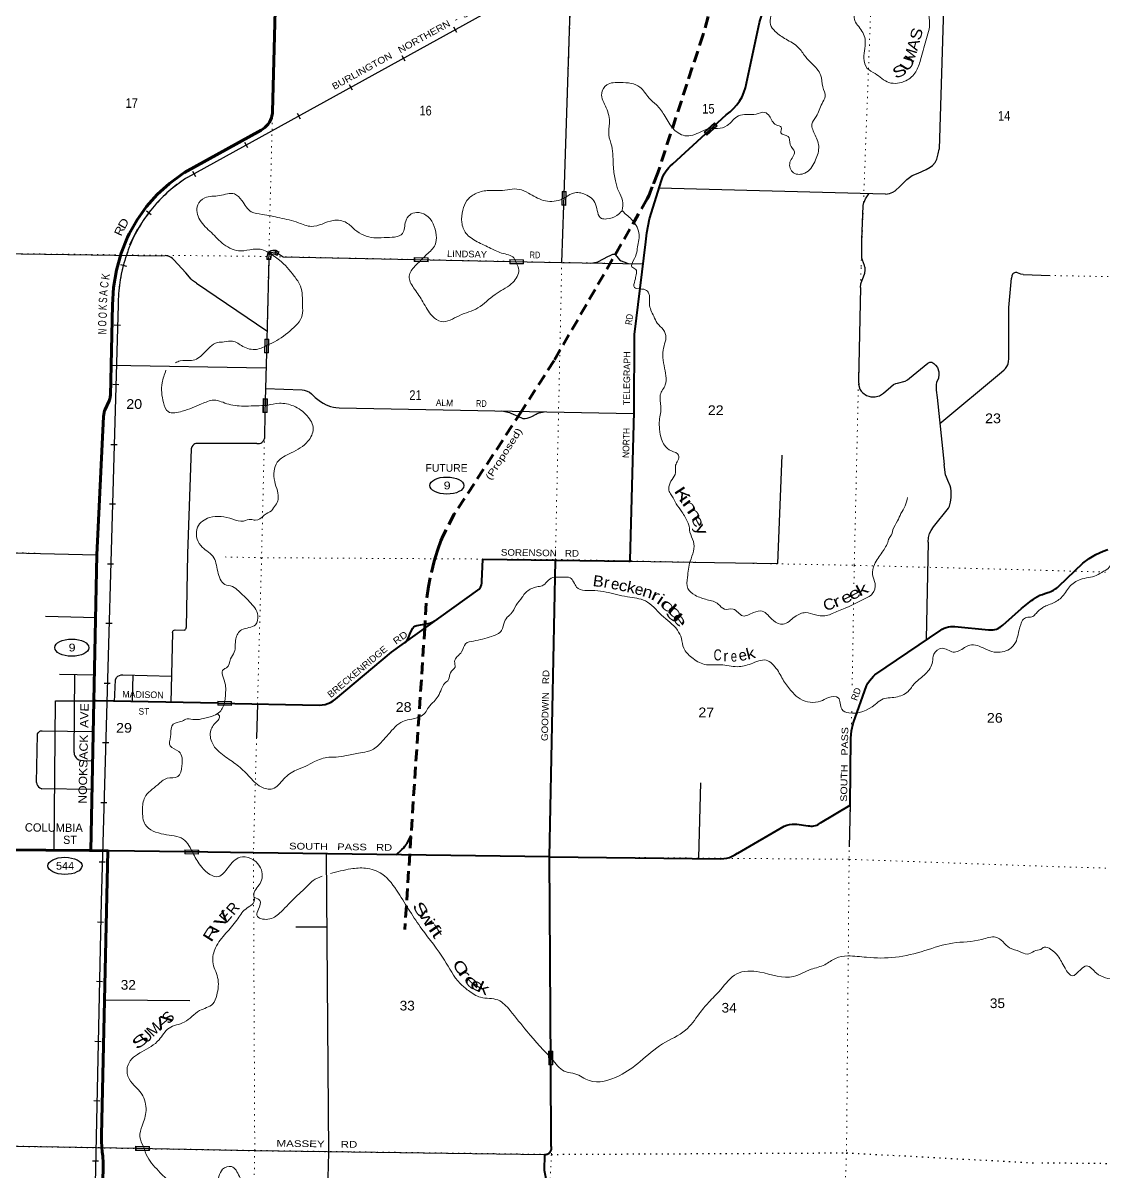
# Model space of a CAD drawing. Header units: feet. Extents: x -489137 to -242534, y 368785 to 558127.
# Drawn here: x -322012 to -302494, y 518774 to 539519 of the extents above; entities that cross this region are included whole.
import ezdxf
from ezdxf.enums import TextEntityAlignment as Align

# ---------------------------------------------------------------- set-up
doc = ezdxf.new("R2010")
doc.units = ezdxf.units.FT
doc.header["$LTSCALE"] = 70
doc.linetypes.add('DOTTED', pattern=[1.5, 0.3, -1.2])
doc.linetypes.add('MEDIUM_DASHED', pattern=[4.5, 3, -1.5])
for name, color, linetype, lineweight in [('17', 7, 'Continuous', 25), ('23', 7, 'Continuous', 70), ('26', 7, 'Continuous', 40), ('27', 7, 'Continuous', 13), ('29', 7, 'Continuous', 25), ('31', 7, 'Continuous', 13), ('34', 7, 'Continuous', 25), ('39', 7, 'Continuous', 13), ('51', 7, 'MEDIUM_DASHED', 70), ('52', 7, 'Continuous', 25), ('53', 7, 'MEDIUM_DASHED', 40), ('6', 7, 'DOTTED', 25), ('61', 7, 'Continuous', 13), ('7', 7, 'DOTTED', 13)]:
    doc.layers.add(name, color=color, linetype=linetype, lineweight=lineweight)
doc.layers.add('30', color=7, linetype='Continuous')
doc.layers.add('41', color=7, linetype='Continuous')

msp = doc.modelspace()

# ---------------------------------------------------------------- linework, layer by layer
at = {"layer": '17'}
for centre in [(-321129.61, 528231.04), (-321254.26, 524287.88)]:
    msp.add_ellipse(centre, major_axis=(-309.24, 1), ratio=0.500121, dxfattribs=at)
at = {"layer": '23'}
for points in [[(-320728.88, 527271.2), (-320674.29, 529908.05), (-320558.67, 532405.53), (-320537.37, 532516.3), (-320535.31, 532524.5), (-320456.01, 532690.71), (-320447.37, 532709.35), (-320440.73, 532728.8), (-320436.16, 532748.83), (-320433.71, 532769.22), (-320433.29, 532785.37), (-320394.67, 534425.65), (-320375.19, 534740.94), (-320322.86, 535052.46), (-320238.25, 535356.81), (-320122.3, 535650.64), (-320095.9, 535706.92), (-319950.56, 535962), (-319779.36, 536200.49), (-319584.16, 536419.78), (-319367.11, 536617.46), (-319130.59, 536791.38), (-319094.45, 536814.74), (-317706.67, 537584.74), (-317671.4, 537606.87), (-317638.64, 537632.55), (-317608.74, 537661.53), (-317582.03, 537693.46), (-317558.8, 537728.02), (-317539.32, 537764.81), (-317523.79, 537803.44), (-317512.38, 537843.48), (-317505.22, 537884.49), (-317502.59, 537918.08), (-317432.36, 540651.71)], [(-320481.14, 524558.1), (-320784.89, 524565.63), (-320728.88, 527271.2)], [(-320784.89, 524565.63), (-320809.89, 524565.85), (-323177.42, 524586.45), (-323712.74, 524594.43), (-325834.84, 524626.08)], [(-320638.49, 513835.22), (-320563.09, 518915.1), (-320571.14, 519049.89), (-320580.09, 519114.64), (-320595.12, 519305.77), (-320594.52, 519420.4), (-320481.14, 524558.1)]]:
    msp.add_lwpolyline(points, dxfattribs=at)
at = {"layer": '26'}
for p, q in [((-303574.59, 529196.37), (-303526.4, 529215.83)), ((-312474.18, 520688.24), (-312498.26, 524451.36))]:
    msp.add_line(p, q, dxfattribs=at)
for points in [[(-309679.2, 537517.12), (-309304.51, 537860.69), (-309303.46, 537861.39), (-309233.52, 537913.16), (-309169.38, 537971.95), (-309111.73, 538037.13), (-309061.21, 538107.97), (-309018.38, 538183.71), (-308983.69, 538263.51), (-308957.54, 538346.49), (-308699.96, 539524.89), (-308691.23, 539569.91), (-308675.33, 539623.86), (-308653.88, 539675.86), (-308627.11, 539725.34), (-308595.31, 539771.74), (-308580.14, 539789.56), (-308558.58, 539814.87), (-308538.23, 539839.56), (-307980.25, 540516.49)], [(-312391.18, 529810.52), (-311063.37, 529792.17), (-311038.18, 529791.82), (-311037.72, 529809.64), (-310967.9, 532493.97), (-310962.03, 533887.86), (-310756.37, 535562.49), (-310739.64, 535724.85), (-310690.74, 535982.32), (-310475.42, 536675.15), (-310455.48, 536727.58), (-310424.42, 536790.64), (-310386.94, 536850.1), (-310343.46, 536905.33), (-310321.42, 536927.97), (-310318.89, 536930.57), (-310271.42, 536974.09), (-309679.2, 537517.12)], [(-303526.4, 529215.83), (-303490.68, 529228.41), (-303466.77, 529236.88), (-303440.68, 529246.35), (-303426.15, 529251.63), (-303388.34, 529270.04), (-303352.66, 529292.3), (-303343.49, 529299.45), (-303318.37, 529319.13), (-303293.49, 529342.82), (-302856.68, 529758.72), (-302743.84, 529842.96), (-302622.82, 529914.94), (-302494.93, 529973.87), (-302405.63, 530005.88)], [(-318492.49, 527226.91), (-316653.87, 527190.5), (-316605.07, 527195.15), (-316552.89, 527205.49), (-316502.09, 527221.22), (-316453.2, 527242.18), (-316406.78, 527268.13), (-316363.32, 527298.79), (-315350.34, 528149), (-313793.55, 529271.01), (-313768.58, 529289.01), (-313748.28, 529314.05), (-313744.73, 529319.23), (-313736.69, 529334.07), (-313730.24, 529349.68), (-313725.46, 529365.87), (-313723.91, 529374.3), (-313721.08, 529399.45), (-313719.95, 529424.3), (-313701.53, 529828.63), (-312391.18, 529810.52)], [(-312498.26, 524451.36), (-312391.41, 529799.25), (-312391.18, 529810.52)], [(-312498.26, 524451.36), (-309400.98, 524415.1), (-309347.67, 524418.31), (-309294.98, 524427.08), (-309243.5, 524441.31), (-309193.79, 524460.84), (-309146.39, 524485.46), (-309101.82, 524514.9), (-309096.36, 524518.99), (-308257.04, 525002.7), (-308208.38, 525021.07), (-308158.07, 525034.25), (-308106.65, 525042.1), (-308054.7, 525044.53), (-308027.01, 525043.6), (-307825.14, 525014.28), (-307798.85, 525009.26), (-307772.18, 525007.01), (-307745.42, 525007.57), (-307718.86, 525010.91), (-307692.8, 525017.02), (-307667.52, 525025.81), (-307643.3, 525037.2), (-307620.4, 525051.06), (-307599.08, 525067.24), (-307598.84, 525067.43), (-307065.67, 525385.9), (-307049.66, 526595.63), (-307037.23, 526728.79), (-307010.96, 526859.91), (-307006.28, 526877.7), (-306766.52, 527541.07), (-306742.87, 527589.2), (-306714.32, 527634.6), (-306681.18, 527676.76), (-306643.81, 527715.22), (-306617.53, 527737.97), (-305427.58, 528545.94), (-305402.53, 528562.95), (-305377.58, 528575.34), (-305365.83, 528581.18), (-305327.36, 528595.49), (-305287.61, 528605.71), (-305247.01, 528611.72), (-305223.84, 528612.7), (-305198.92, 528613.32), (-305173.84, 528610.98), (-304564.82, 528554.1), (-304539.97, 528551.78), (-304514.82, 528551.13), (-304509.25, 528550.98), (-304478.77, 528553.37), (-304448.7, 528558.94), (-304419.38, 528567.63), (-304391.13, 528579.33), (-304364.26, 528593.92), (-304356.28, 528599.4), (-304331.22, 528617.46), (-304306.28, 528639.4), (-303966.29, 528938.62), (-303784.37, 529083.76), (-303759.2, 529103.84), (-303734.37, 529122.19), (-303720.22, 529132.65), (-303678.25, 529157.34), (-303633.93, 529177.51), (-303587.75, 529192.94), (-303574.59, 529196.38)], [(-318492.49, 527226.91), (-320689.52, 527270.41), (-320728.88, 527271.2)], [(-319087.69, 524540.71), (-320456.14, 524557.79), (-320481.14, 524558.1)], [(-312498.26, 524451.36), (-317847.8, 524525.23), (-319087.69, 524540.71)], [(-312552.74, 518599.86), (-312585.48, 518782.85), (-312579.43, 519071.75), (-312573.19, 519071.99), (-312560.65, 519073.46), (-312548.34, 519076.23), (-312536.38, 519080.27), (-312524.91, 519085.53), (-312514.05, 519091.97), (-312503.93, 519099.51), (-312494.65, 519108.07), (-312486.32, 519117.54), (-312479.02, 519127.84), (-312472.84, 519138.84), (-312467.84, 519150.43), (-312464.08, 519162.48), (-312461.6, 519174.86), (-312460.43, 519187.42), (-312460.57, 519200.04), (-312462.04, 519212.58), (-312464.81, 519224.89), (-312474.18, 520688.24)]]:
    msp.add_lwpolyline(points, dxfattribs=at)
at = {"layer": '29'}
for p, q in [((-305319.54, 541653.49), (-305458.56, 537238.53)), ((-306425.94, 536427.71), (-310519.52, 536533.26)), ((-312275.63, 535190.86), (-312240.59, 536225.04)), ((-317570.88, 535245.73), (-317612.37, 533558.21)), ((-312275.63, 535190.86), (-310805.13, 535165.42)), ((-303936.99, 534973.83), (-303450.1, 534956.03)), ((-318878.88, 534819.65), (-317604.35, 533956.09)), ((-306876.28, 534741.58), (-306912.72, 533060.05)), ((-317612.37, 533558.21), (-317638.84, 532481.9)), ((-320412.94, 533333.97), (-317621.28, 533289.33)), ((-305445.65, 532282.08), (-304327.4, 533206.68)), ((-317627.43, 532912.18), (-316969.59, 532891.99)), ((-305492.26, 532749.27), (-305363.68, 531538.46)), ((-316295.17, 532567.28), (-310978.86, 532461.82)), ((-317638.84, 532481.9), (-317650.4, 532011.93)), ((-317787.17, 531919.41), (-318863.11, 531920.7)), ((-305657.52, 530135.5), (-305692.73, 528383.3)), ((-320687.69, 528769.65), (-321602.94, 528794.36)), ((-319308.8, 528502.14), (-319339.65, 527232.77)), ((-320712.53, 527736.89), (-321354.26, 527745.91)), ((-321089.39, 526335.99), (-321073.24, 527745.9)), ((-320356.31, 527253.93), (-320337.94, 527648.58)), ((-320204.52, 527740.38), (-319330.52, 527716.89)), ((-320031.89, 527262.09), (-320019.61, 527738.65)), ((-317774.6, 527212.01), (-317790.82, 526600.6)), ((-321662.69, 526731.13), (-320747.23, 526714.51)), ((-321768.37, 525796.56), (-321751.66, 526660.39)), ((-309801.77, 524431.11), (-309762.38, 525789.73)), ((-320774.52, 525665.61), (-321671.58, 525682.16)), ((-307065.67, 525385.9), (-307083.35, 524631.18)), ((-317082.76, 523189.28), (-316525.96, 523184.18)), ((-320526.85, 521866.39), (-318997.29, 521854.81)), ((-317823.63, 519145.03), (-312579.43, 519071.75))]:
    msp.add_line(p, q, dxfattribs=at)
for points in [[(-312240.59, 536225.04), (-312114.97, 539932.62), (-312175.31, 540018.6), (-312364.47, 540174.95), (-312404.53, 540245.8), (-312392.57, 540598.89)], [(-306425.94, 536427.71), (-306350.35, 536439.53), (-306292.91, 536460.22), (-306251.55, 536487.81), (-306161.95, 536570.56), (-306040.18, 536690.1), (-305994.22, 536724.58), (-305941.38, 536761.37), (-305835.69, 536807.34), (-305688.64, 536869.41), (-305617.42, 536913.09), (-305573.77, 536945.27), (-305527.81, 536998.14), (-305495.65, 537060.21), (-305472.67, 537154.46), (-305458.56, 537238.53)], [(-306829.65, 536213.43), (-306820.22, 536256.19), (-306812.17, 536282.63), (-306798.39, 536313.66), (-306786.9, 536339.53), (-306729.46, 536431.48)], [(-306854.14, 535322.99), (-306853.51, 535604.31), (-306829.65, 536213.43)], [(-322894.85, 535358.92), (-319514.45, 535313.6), (-319443.47, 535315.89)], [(-318878.88, 534819.65), (-318946.2, 534867.19), (-318971.48, 534889.61), (-319070.28, 535002.25), (-319283.96, 535239.62), (-319306.94, 535262.03), (-319334.51, 535282.15), (-319368.98, 535298.82), (-319411.49, 535310.88), (-319443.47, 535315.89)], [(-317570.88, 535245.73), (-317561.44, 535328.54), (-317550.48, 535349.8), (-317525.12, 535369.7), (-317496.33, 535379.99), (-317470.97, 535380.67), (-317450.39, 535376.41), (-317401.06, 535351.86), (-317310.37, 535295.1), (-314941.94, 535246.06)], [(-314941.94, 535246.06), (-313214.47, 535210.3), (-312275.63, 535190.86)], [(-306876.28, 534741.58), (-306871.9, 534802.78), (-306865.01, 534826.34), (-306821.36, 534934.39), (-306800.68, 534997.04), (-306791.49, 535053.93), (-306791.48, 535074.05), (-306792.63, 535098.18), (-306796.08, 535108.53), (-306805.27, 535134.39), (-306842.03, 535233.23), (-306851.22, 535271.75), (-306854.14, 535322.99)], [(-304197.5, 533448.63), (-304199.7, 534376.69), (-304151.37, 534910.42)], [(-303936.99, 534973.83), (-303980.35, 534982.09), (-304040.09, 535005.08), (-304053.87, 535009.1), (-304079.15, 535009.1), (-304095.23, 535004.5), (-304115.91, 534993.59), (-304128.55, 534978.06), (-304141.18, 534952.21), (-304151.37, 534910.42)], [(-306912.72, 533060.05), (-306906.39, 532965.99), (-306890.3, 532905.07), (-306862.73, 532864.84), (-306837.46, 532834.95), (-306770.82, 532790.13), (-306729.47, 532772.88), (-306692.71, 532765.99), (-306655.95, 532763.69), (-306609.99, 532762.54), (-306561.74, 532772.88), (-306536.47, 532782.08), (-306462.94, 532826.91), (-306329.68, 532946.45), (-306279.13, 532984.38), (-306237.77, 533002.77), (-306210.2, 533010.82), (-306072.34, 533047.6), (-306028.69, 533071.73), (-305994.22, 533098.18), (-305658.77, 533374.04), (-305622.01, 533388.98), (-305589.84, 533387.83), (-305550.78, 533368.29), (-305520.91, 533337.26), (-305488.74, 533294.73), (-305461.17, 533217.72), (-305458.87, 533165.99), (-305470.36, 533102.77), (-305502.53, 533023.46), (-305511.72, 532987.83), (-305511.72, 532924.61), (-305507.12, 532882.08), (-305492.26, 532749.27)], [(-304327.4, 533206.68), (-304282.48, 533248.76), (-304258.36, 533275.19), (-304230.78, 533313.13), (-304215.85, 533341.86), (-304210.11, 533362.55), (-304202.06, 533403.93), (-304197.5, 533448.63)], [(-316969.59, 532891.99), (-316931.12, 532886.09), (-316878.27, 532868.85), (-316833.46, 532847.01), (-316796.7, 532817.12), (-316730.07, 532753.9), (-316637.01, 532676.89), (-316589.91, 532647), (-316533.61, 532621.71), (-316453.19, 532591.83), (-316399.2, 532578.03), (-316358.99, 532572.28), (-316295.17, 532567.28)], [(-318863.11, 531920.7), (-318888.38, 531918.18), (-318904.46, 531913.58), (-318922.84, 531902.09), (-318941.22, 531887.15), (-318960.75, 531859.57), (-318973.03, 531823.19)], [(-317787.17, 531919.41), (-317738.55, 531921.06), (-317712.13, 531927.95), (-317696.05, 531936), (-317682.26, 531947.49), (-317665.03, 531969.33), (-317654.69, 531988.87), (-317650.4, 532011.93)], [(-318973.03, 531823.19), (-319036.62, 529924.18), (-319063.02, 528597.66)], [(-311042.78, 529795.1), (-308372.63, 529750.97), (-308291.27, 531710.32)], [(-305657.52, 530135.5), (-305649.57, 530223.45), (-305628.89, 530292.42), (-305601.32, 530349.89), (-305555.37, 530416.56), (-305288.84, 530752.19), (-305268.15, 530790.13), (-305252.08, 530862.54), (-305238.28, 530944.15), (-305235.99, 530999.33), (-305238.28, 531061.4), (-305245.18, 531114.27), (-305256.67, 531156.8), (-305298.03, 531253.35), (-305325.6, 531311.98), (-305339.39, 531354.5), (-305363.68, 531538.46)], [(-325664.71, 529952.82), (-322968.72, 529960.88), (-320681.49, 529909.3)], [(-319308.8, 528502.14), (-319303.06, 528526.87), (-319297.32, 528536.06), (-319291.57, 528542.09), (-319278.36, 528549.85), (-319260.56, 528552.43), (-319096.29, 528550.14), (-319089.4, 528552.15), (-319082.51, 528556.17), (-319072.17, 528566.23), (-319065.85, 528579.16), (-319063.02, 528597.66)], [(-320337.94, 527648.58), (-320320.25, 527689.01), (-320294.98, 527717.74), (-320269.71, 527730.39), (-320237.54, 527738.43), (-320204.52, 527740.38)], [(-321446.8, 524592.17), (-321423.8, 527268.23), (-320714.52, 527270.91)], [(-321751.66, 526660.39), (-321749.22, 526674.73), (-321737.73, 526693.12), (-321720.5, 526711.51), (-321710.16, 526719.55), (-321696.38, 526726.45), (-321662.69, 526731.13)], [(-321089.39, 526335.99), (-321084.11, 526302.93), (-321072.62, 526274.2), (-321049.64, 526243.16), (-321030.12, 526222.48), (-321004.84, 526206.39), (-320972.68, 526197.19), (-320918.69, 526192.59), (-320753.28, 526184.55)], [(-321768.37, 525796.56), (-321761.85, 525765.63), (-321749.21, 525741.49), (-321728.53, 525718.5), (-321705.56, 525697.82), (-321682.59, 525685.17), (-321671.58, 525682.16)], [(-316533.1, 524510.87), (-316491.23, 519109.97), (-316593.5, 515215.32), (-316618.04, 514280.69)], [(-323170.51, 519243.15), (-319976.52, 519184.54), (-317823.63, 519145.03)]]:
    msp.add_lwpolyline(points, dxfattribs=at)
at = {"layer": '29', "linetype": 'MEDIUM_DASHED'}
for points in [[(-311749.87, 535181.39), (-311646.07, 535198.06), (-311625.57, 535204.47), (-311609.13, 535211.37), (-311444.42, 535300.81), (-311402.6, 535319.87), (-311376.97, 535331.41), (-311353.9, 535339.1), (-311331.16, 535341.66), (-311319.3, 535339.1), (-311307.77, 535332.69), (-311255.09, 535271.45), (-311229.6, 535241.65), (-311202.45, 535221.93), (-311155.02, 535200.58), (-311075.19, 535170.1)], [(-313359.59, 532509.05), (-313247.89, 532486.46), (-313218.42, 532478.77), (-313194.76, 532469.73), (-313060.34, 532409.89), (-312989.03, 532377.47), (-312978.15, 532373.31), (-312965.36, 532371.18), (-312949.95, 532370.11), (-312935.21, 532371.06), (-312898.05, 532377.47), (-312844.23, 532397.03), (-312818.14, 532409.07), (-312740.88, 532450.93), (-312722.5, 532459.86), (-312703.27, 532467.23), (-312683.41, 532472.69), (-312593.18, 532493.84)]]:
    msp.add_lwpolyline(points, dxfattribs=at)
at = {"layer": '29', "linetype": 'DOTTED', "lineweight": 100}
msp.add_arc((-317482.15, 535294.81), 87.27, 59.32405, 182.89226, dxfattribs=at)
at = {"layer": '31'}
for p, q in [((-312277.22, 536224.88), (-312269.77, 536474.77)), ((-312269.77, 536474.77), (-312194.8, 536472.53)), ((-317606.05, 535247.82), (-317532.4, 535246.93)), ((-317383.69, 535382.9), (-317420.74, 535318.18)), ((-314940.24, 535281.41), (-314690.31, 535275.59)), ((-314690.31, 535275.59), (-314692.06, 535200.61)), ((-313214.99, 535244.41), (-312965.03, 535239.92)), ((-312965.03, 535239.92), (-312966.38, 535164.93)), ((-317650.08, 533557.79), (-317643.53, 533807.7)), ((-317643.53, 533807.7), (-317568.56, 533805.74)), ((-317674.98, 532482.05), (-317669.34, 532731.99)), ((-317669.34, 532731.99), (-317594.36, 532730.29)), ((-319975.65, 519220.74), (-319725.68, 519216.97)), ((-319725.68, 519216.97), (-319726.81, 519141.98))]:
    msp.add_line(p, q, dxfattribs=at)
for points in [[(-312194.8, 536472.53), (-312202.26, 536222.64), (-312277.22, 536224.88)], [(-317383.69, 535382.9), (-317415.46, 535397.51), (-317442.93, 535410.9), (-317468.7, 535416.8), (-317494.6, 535416.8), (-317528.94, 535408.02), (-317558.88, 535389.75), (-317577.97, 535370.65), (-317593.46, 535347.02), (-317600.86, 535321.83), (-317604.38, 535285.19), (-317606.05, 535247.82)], [(-317597.69, 535255.73), (-317596.4, 535284.63), (-317592.97, 535320.31), (-317586.12, 535343.63), (-317571.73, 535365.58), (-317553.9, 535383.42), (-317525.8, 535400.57), (-317493.59, 535408.8), (-317469.6, 535408.8), (-317445.61, 535403.31), (-317418.88, 535390.28), (-317394.97, 535379.29), (-317424.04, 535328.5)], [(-317424.04, 535328.5), (-317434.64, 535333.34), (-317455.89, 535344.31), (-317476.45, 535350.49), (-317492.22, 535350.49), (-317510.04, 535342.94), (-317525.12, 535329.22), (-317533.34, 535315.5), (-317536.77, 535301.78), (-317539.88, 535255.02), (-317597.69, 535255.73)], [(-317532.4, 535246.93), (-317528.84, 535300.53), (-317525.87, 535312.41), (-317518.86, 535324.1), (-317505.66, 535336.11), (-317490.6, 535342.49), (-317477.63, 535342.49), (-317458.9, 535336.86), (-317438.14, 535326.14), (-317420.74, 535318.18)], [(-314692.06, 535200.61), (-314941.99, 535206.43), (-314940.24, 535281.41)], [(-312966.38, 535164.93), (-313216.34, 535169.42), (-313214.99, 535244.41)], [(-317568.56, 533805.74), (-317575.11, 533555.82), (-317650.08, 533557.79)], [(-317594.36, 532730.29), (-317600, 532480.36), (-317674.98, 532482.05)], [(-319726.81, 519141.98), (-319976.78, 519145.75), (-319975.65, 519220.74)]]:
    msp.add_lwpolyline(points, dxfattribs=at)
for points in [[(-312262.01, 536466.53), (-312203.03, 536464.77), (-312210.01, 536230.87), (-312268.98, 536232.63)], [(-314932.43, 535273.22), (-314698.49, 535267.78), (-314699.86, 535208.79), (-314933.8, 535214.23)], [(-313207.13, 535236.27), (-312973.16, 535232.06), (-312974.23, 535173.06), (-313208.2, 535177.27)], [(-317635.74, 533799.49), (-317576.76, 533797.95), (-317582.89, 533564.02), (-317641.87, 533565.57)], [(-317661.52, 532723.81), (-317602.53, 532722.47), (-317607.81, 532488.53), (-317666.8, 532489.86)], [(-319967.77, 519212.62), (-319733.79, 519209.09), (-319734.68, 519150.09), (-319968.66, 519153.62)]]:
    msp.add_lwpolyline(points, close=True, dxfattribs=at)
at = {"layer": '34', "lineweight": 13}
msp.add_line((-311035.12, 541148.59), (-319040.8, 536730.35), dxfattribs=at)
at = {"layer": '34'}
for p, q in [((-314229.96, 539449.48), (-314176.52, 539352.64)), ((-315167.44, 538929.12), (-315113.99, 538832.28)), ((-316119.33, 538406.76), (-316065.88, 538309.92)), ((-317056.8, 537886.4), (-317003.36, 537789.56)), ((-318008.69, 537364.05), (-317955.25, 537267.21)), ((-318946.17, 536843.68), (-318892.72, 536746.84)), ((-319780.95, 536127.07), (-319692.93, 536060.08)), ((-320250.86, 535151.81), (-320144.09, 535122.94)), ((-320361.12, 534062.02), (-320250.55, 534058.87)), ((-320389, 532990.17), (-320278.43, 532987.02)), ((-320422.48, 531904.89), (-320311.91, 531901.75)), ((-320450.36, 530833.04), (-320339.79, 530829.9)), ((-320483.84, 529747.76), (-320373.27, 529744.62)), ((-320511.72, 528675.91), (-320401.15, 528672.77)), ((-320545.2, 527590.64), (-320434.64, 527587.49)), ((-320573.08, 526518.79), (-320462.51, 526515.64)), ((-320606.56, 525433.51), (-320496, 525430.36)), ((-320634.44, 524361.66), (-320523.87, 524358.51)), ((-320665.27, 523275.91), (-320554.69, 523273.57)), ((-320685.4, 522203.89), (-320574.81, 522201.54)), ((-320711.03, 521118.4), (-320600.44, 521116.05)), ((-320731.15, 520046.37), (-320620.57, 520044.03)), ((-320756.78, 518960.88), (-320646.2, 518958.54))]:
    msp.add_line(p, q, dxfattribs=at)
for points in [[(-311034.58, 541147.62), (-319040.23, 536729.4), (-319074.98, 536706.86), (-319114.21, 536680.58), (-319153.07, 536653.81), (-319191.2, 536626.07), (-319228.99, 536597.85), (-319266.28, 536568.78), (-319303.22, 536539.22), (-319339.3, 536508.95), (-319375.03, 536478.18), (-319410.15, 536446.81), (-319444.79, 536414.6), (-319478.71, 536382.01), (-319512.38, 536348.7), (-319545.1, 536314.91), (-319577.57, 536280.39), (-319609.07, 536245.38), (-319640.21, 536209.9), (-319670.63, 536174.04), (-319700.56, 536137.35), (-319729.53, 536100.16), (-319758.01, 536062.73), (-319786.02, 536024.45), (-319813.17, 535986.06), (-319839.73, 535947.06), (-319865.44, 535907.32), (-319890.54, 535867.59), (-319915.04, 535827.25), (-319938.7, 535786.18), (-319961.75, 535745.11), (-319984.07, 535703.68), (-320082.39, 535510.76), (-319944.04, 535791.19), (-320008.75, 535654.73)], [(-320008.75, 535654.73), (-320030.48, 535608.54), (-320051.05, 535562.07), (-320071.02, 535515.28), (-320090.13, 535468.21), (-320108.36, 535420.55), (-320125.74, 535372.87), (-320142.52, 535324.61), (-320158.14, 535276.33), (-320173.18, 535227.47), (-320187.05, 535178.6), (-320200.35, 535129.43), (-320212.77, 535080.25), (-320224.32, 535030.48), (-320234.7, 534980.7), (-320244.5, 534930.9), (-320253.43, 534880.52), (-320261.48, 534830.43), (-320268.66, 534780.04), (-320274.68, 534729.34), (-320280.11, 534678.93), (-320284.67, 534628.22), (-320288.06, 534577.2), (-320290.87, 534526.47), (-320292.81, 534475.74), (-320293.57, 534424.69), (-320600.29, 523641.9), (-320864.82, 511168.25)]]:
    msp.add_lwpolyline(points, dxfattribs=at)
at = {"layer": '34', "lineweight": 13}
msp.add_lwpolyline([(-320294.67, 534424.72), (-320601.39, 523641.93), (-320865.92, 511168.28)], dxfattribs=at)
for centre, radius, start, end in [((-317589.63, 534447.86), 2704.75, 122.44737, 153.32656), ((-317376.93, 534397.44), 2917.87, 154.28401, 179.46432)]:
    msp.add_arc(centre, radius, start, end, dxfattribs=at)
at = {"layer": '39'}
for points in [[(-305668.74, 541700.26), (-305690.06, 541659.39), (-305775.46, 541414.31), (-305829.59, 541202.9), (-305853.01, 540925.89), (-305904.93, 540643.5), (-305855.79, 540429.53), (-305773.3, 540251.21), (-305739.88, 540055.86), (-305679.85, 539792.99), (-305627.76, 539536.4), (-305695.33, 539197.67), (-305793.49, 538851.59), (-305878.16, 538634.86), (-306056.57, 538475.16), (-306363.35, 538444.27), (-306612.47, 538604.44), (-306753.88, 538699.12), (-306817.99, 538883.07), (-306794.8, 539228.98), (-306908.54, 539452.66), (-306978.7, 539559.76), (-307009.62, 539773.28), (-307239.23, 539904.6), (-307489.75, 539933.1), (-307977.88, 539941.15), (-308267.53, 539867.28), (-308432.43, 539759.93), (-308496.29, 539641.96), (-308506.26, 539492.27), (-308416.38, 539364.42), (-308223.43, 539225.9), (-308004.36, 539078.64), (-307872.9, 538913.28), (-307754.67, 538784.72), (-307597.88, 538580.24), (-307556.89, 538364.44), (-307516.82, 538191.22), (-307572.84, 538062.93), (-307678.23, 537828.48), (-307754.82, 537688.54), (-307695.07, 537492.55), (-307632.12, 537264.05), (-307705.53, 537012.59), (-307881.11, 536806.22), (-308085.63, 536811.29), (-308151.56, 537003.39), (-308067.74, 537187.72), (-308149.26, 537325.5), (-308186.02, 537470.27), (-308314.09, 537532.21), (-308309.43, 537633.4), (-308401.48, 537678.23), (-308522.97, 537837.27), (-308608.41, 537902.2), (-308765.18, 537873.66), (-309082.13, 537841), (-309289.32, 537665.8), (-309460.95, 537611.3), (-309515.07, 537612.64)], [(-309515.07, 537612.64), (-309653.87, 537599.38), (-309764.41, 537551.95), (-310049.91, 537482.04), (-310271.21, 537621.25), (-310425.02, 537862.13), (-310566.29, 538039.89), (-310698.86, 538162.73), (-310863.9, 538361.33), (-311022.24, 538428.07), (-311212.33, 538442.92), (-311462.72, 538398.47), (-311553.75, 538248.76), (-311471.49, 537983.31), (-311413.86, 537706.32), (-311425.41, 537495.88), (-311371.85, 537295.98), (-311350.47, 537104.99), (-311343.38, 536910.29), (-311305.1, 536668.23), (-311247.28, 536476.33), (-311176.56, 536312.48), (-311189.67, 536120.31)], [(-312198, 536376.71), (-312300.86, 536324.14), (-312609.13, 536313.55), (-312879.24, 536445.87), (-313043.66, 536512.76), (-313390.72, 536490.97), (-313621.73, 536490.62), (-313840.09, 536431.19), (-313989.16, 536309.27), (-314064.51, 536138.91), (-314082.45, 535916.47), (-314006.51, 535720.07), (-313805.83, 535567.18), (-313555.71, 535445.48), (-313331.17, 535352.79), (-313127.21, 535248.45), (-313125.52, 535243.42)], [(-314853.47, 535199.62), (-314717.64, 535334.48), (-314563.1, 535510.98), (-314544.4, 535684.77), (-314729.48, 536048), (-314898.47, 536094.74), (-315023.26, 536049.21), (-315095.01, 535939.54), (-315153.5, 535716.08), (-315487.76, 535641.3), (-315674.27, 535637.82), (-316014.94, 535784.04), (-316165.68, 535909.36), (-316405.76, 535949.75), (-316801.66, 535842.05), (-317034.98, 535908.62), (-317373.08, 535998.05), (-317689.58, 536060.61), (-317886.92, 536108.05), (-318055.96, 536308.78), (-318190.61, 536429.64), (-318458.85, 536399.82), (-318727.37, 536359.87), (-318854.31, 536231.32), (-318814.75, 535960.85), (-318607.97, 535730.81), (-318380.47, 535518.5), (-318075.56, 535399.5), (-317853.89, 535430.47), (-317607.74, 535389.92), (-317579.39, 535370.81)], [(-311189.67, 536120.31), (-311280.98, 536037.47), (-311464.92, 535977.2), (-311557.86, 535987.6), (-311664.67, 536243.53), (-311850.49, 536422.39), (-312062.64, 536445.89), (-312198, 536376.71)], [(-311176.39, 536124.18), (-311128.98, 536072.39), (-311035.64, 535991.15), (-310952.82, 535893.93), (-310889.12, 535758.64), (-310875.82, 535634.66), (-310901.19, 535503.47), (-310920.34, 535378.22), (-310984.85, 535219.56), (-311007.67, 535110.61), (-310937.78, 535066.41), (-310931.96, 534968.96), (-310952.57, 534868.07), (-310963.71, 534738.58), (-310919.58, 534719.31), (-310758.09, 534693.24), (-310706.62, 534641.36), (-310690.98, 534444.34), (-310665.29, 534330.21), (-310613.17, 534219.52), (-310549.24, 534094.36), (-310440.51, 533978.29), (-310393.3, 533831.22), (-310427.15, 533684.01), (-310449.09, 533526.39), (-310427.37, 533329.23), (-310393.26, 533141.91), (-310405.17, 532980), (-310494.51, 532799.62), (-310483.25, 532588.51), (-310511.42, 532337.77), (-310509.1, 532177.55), (-310474.85, 531996.32), (-310420.62, 531889.63), (-310293.33, 531787.33), (-310163.45, 531709.29), (-310177.88, 531612.31), (-310218.4, 531526.08), (-310219.42, 531396.35), (-310283.17, 531270.11), (-310338.92, 531139.63), (-310332.82, 531054.34), (-310284.04, 530974.13), (-310206.4, 530828.38), (-310104.42, 530684.09), (-310045.9, 530587.44), (-309995.47, 530490.98), (-309983.94, 530464.35), (-309959.06, 530315.78), (-309896.03, 530152.12), (-309896.16, 529973.71), (-309955.12, 529792.62), (-310004.5, 529501.83), (-309997.05, 529300.95), (-309864.16, 529178.24), (-309649.22, 529098.22), (-309446.43, 529018.48), (-309337.13, 528926.73), (-309181.09, 528927.15), (-309003.6, 528805.42), (-308811.7, 528865.83), (-308653.07, 528890.52), (-308452.37, 528721.62), (-308275.62, 528654.66), (-308065.76, 528789.66), (-307867.46, 528864.11), (-307692.07, 528825.55), (-307467.36, 528816.26), (-307360.95, 528860.42), (-307127.75, 528954.32), (-306840.74, 529095.63), (-306663.9, 529205.05), (-306613, 529388.35), (-306657.94, 529545.51), (-306625.12, 529735.32), (-306484.2, 529955.04), (-306376.01, 530161.34), (-306337.71, 530239.52), (-306333.56, 530243.48), (-306290.3, 530360.06), (-306207.51, 530520.32), (-306145.59, 530654.71), (-306071.38, 530794.9), (-306025.33, 530943.85)], [(-317579.39, 535370.81), (-317376.73, 535234.26), (-317112.71, 534946.07), (-316995.89, 534762.84), (-316960.35, 534415.47), (-316964.88, 534241.33), (-317189.19, 533953.09), (-317512.96, 533736.21), (-317574.91, 533710.9)], [(-313125.52, 535243.42), (-313053.87, 535029.82), (-313187.34, 534806.2), (-313482.13, 534612.91), (-313790.39, 534369.3), (-314130.38, 534229.82), (-314453.33, 534122.33), (-314612.86, 534221.52), (-314784.47, 534479.05), (-314934.5, 534709.7), (-315032.45, 534916.78), (-314950.6, 535103.19), (-314853.47, 535199.62)], [(-317574.91, 533710.9), (-317793.55, 533621.59), (-318037.36, 533674.24), (-318225.34, 533770.08), (-318373.64, 533755.52), (-318497.48, 533746.44), (-318747.93, 533543.94), (-318967.98, 533419.72), (-319170.74, 533414.62), (-319258.42, 533375.7)], [(-319428.43, 533243.21), (-319497.23, 533015.44), (-319472.07, 532658.21), (-319387.13, 532496.03), (-319133.64, 532503.93), (-318785.76, 532635.11), (-318563.14, 532702.54), (-318293.52, 532628.99), (-317986.36, 532597.06), (-317597.62, 532609.55)], [(-317597.62, 532609.55), (-317379.2, 532646.84), (-317123.13, 532597.94), (-316878.48, 532421.67), (-316767.14, 532183.87), (-316862.03, 531963.34), (-317165.45, 531750.01), (-317417.03, 531581.99), (-317462.54, 531234.61), (-317402.12, 530908.92), (-317520.89, 530705.19)], [(-317520.89, 530705.19), (-317652.7, 530623.36), (-317813.13, 530532.1), (-317893.76, 530548.28), (-318026.22, 530519.15), (-318221.91, 530552.37), (-318640.56, 530583.01), (-318857.93, 530406.04), (-318799.63, 530076.35), (-318581.73, 529884.53), (-318491.64, 529608.76), (-318364, 529374.61), (-318225.22, 529334.69), (-318117.87, 529255.04), (-317918.24, 529061.65), (-317768.64, 528814.79), (-317811.54, 528645.66), (-318061.17, 528552.56), (-318166.74, 528389.03), (-318193.21, 528150.59), (-318259.19, 528028.63), (-318332.31, 527866.32), (-318389.8, 527837.35), (-318361.7, 527593.51), (-318348.76, 527467.56), (-318361.57, 527260.2)], [(-303530.67, 528985.19), (-303424.95, 529024.9), (-303253.02, 529131.27), (-303099.74, 529333.09), (-302905.13, 529463.37), (-302616.32, 529535.37), (-302483.38, 529612.04), (-302380.92, 529683.17), (-302317.51, 529839.96), (-302242.7, 529952.04), (-302140.1, 530031.25), (-302091.58, 530145.8), (-301974.56, 530238.93), (-301872.82, 530386.98), (-301791.53, 530523.23), (-301663.74, 530654.64), (-301496.61, 530716.57), (-301332.13, 530742.11), (-301058.9, 530611.98), (-300643.04, 530532.04), (-300269.5, 530464.97), (-299752.37, 530265.92), (-299406.47, 529881.54), (-299066.55, 529622.76), (-298767.93, 529077.27), (-298635.66, 528755.23), (-298478.13, 528370.01), (-298357.21, 527975.29), (-298196.67, 527768.14), (-298003.25, 527708.18), (-297629.84, 527513.59), (-297508.97, 527475.1), (-297428.33, 527453.49), (-297031.82, 527307.09), (-296638.06, 527118.24), (-295952.6, 526813.1), (-295277.48, 526734.83), (-294525.9, 526626.92), (-294121.3, 526599.8), (-293815.65, 526110.86), (-293365.99, 525874.5), (-293440.1, 525564.06), (-293506.4, 524877.02), (-293433.39, 524404.18), (-293435.89, 524375.89), (-293402.18, 524213.39)], [(-318493.98, 527033.64), (-318458.7, 526988.19), (-318484.52, 526923.92), (-318576.06, 526822.65), (-318618.56, 526738.49), (-318589.65, 526502.65), (-318374.12, 526274.61), (-318142.95, 526109.07), (-317936.69, 525917.74), (-317710.47, 525713.79), (-317502.54, 525680.56), (-317297.76, 525858.25), (-317075.13, 526019.31), (-316901.27, 526088.25), (-316745.31, 526171.79), (-316486.11, 526250.9), (-316307.65, 526256.88), (-316128.52, 526291.23), (-315884.35, 526334.2), (-315702.82, 526384.71), (-315520.84, 526540.63), (-315408.48, 526665.74), (-315145.66, 526898.84), (-315033.46, 526930.69), (-314847.88, 526981.11), (-314744.91, 527051.7), (-314683.85, 527149.62), (-314581.95, 527260.77), (-314508.83, 527354.36), (-314448.98, 527486.77), (-314394.04, 527582.8), (-314321.45, 527654.1), (-314288.12, 527779.02), (-314204.69, 527880.47), (-314212.48, 527979.99), (-314084.71, 528157.45), (-314012.43, 528301.74), (-313873.48, 528351.21), (-313543.25, 528434.75), (-313364.44, 528542.09), (-313312.12, 528699.01), (-313236.74, 528802.68), (-313193.26, 528842.21), (-313098.41, 528998.14), (-312989.58, 529145.63), (-312958.11, 529191.52), (-312801.39, 529307.49), (-312701.43, 529335.57), (-312609.73, 529357.76), (-312514.28, 529452.85), (-312411.79, 529503.17), (-312280.1, 529502.13), (-312122.22, 529494.4), (-312006.63, 529325.46), (-311679.82, 529263.11), (-311475.79, 529236.06), (-311090.77, 529150.05), (-310764.25, 529075.54), (-310472.39, 528819.37), (-310186.93, 528549.16), (-310113.49, 528397.42), (-310071, 528222.08), (-309927, 528054.51), (-309696.9, 527929.53), (-309405.27, 527922.74), (-309102.14, 527887.29), (-308855.71, 527940.35), (-308584.68, 528004.99), (-308380.12, 527827.9), (-308249.57, 527605.9), (-308099.97, 527417.92), (-307966.85, 527305.34), (-307601.04, 527264.38), (-307455.67, 527327.9), (-307279.48, 527323.8), (-307213.39, 527117.49), (-307085.25, 527051.66), (-306613.61, 527202.86), (-306498.06, 527291.4), (-306239.62, 527338.09), (-306018.37, 527440.39), (-305895.31, 527589.57), (-305702.92, 527757.42), (-305574.2, 527975.4), (-305552.79, 528110.74), (-305404.31, 528220.81), (-305203.3, 528151.25), (-304998.78, 528231.64), (-304904.48, 528278.1), (-304624.39, 528210.75), (-304459.61, 528152.17), (-304184.77, 528206.59), (-304076.7, 528321.66), (-304030.79, 528464.53), (-303981.91, 528647.89), (-303930.93, 528748.07), (-303851.14, 528780.67)], [(-303851.14, 528780.67), (-303763.62, 528796.88), (-303705.63, 528850.27), (-303595.96, 528947.06), (-303530.67, 528985.19)], [(-318361.49, 527261.52), (-318456.34, 527071.06), (-318561.35, 527006.8), (-318747.15, 526952.65), (-318903.76, 526930.19), (-319045.25, 526943.83), (-319137.48, 526903.56), (-319296.9, 526850.78), (-319345.28, 526627.07), (-319351.78, 526455.01), (-319196.3, 526355.92), (-319140.32, 526093.15), (-319214.18, 525902.49), (-319407.5, 525870.81), (-319576.71, 525753.43), (-319809.57, 525526.19), (-319852.02, 525296.26), (-319802.12, 525033.64), (-319464.21, 524859.11), (-319117.97, 524771.5), (-318930.1, 524500.69)], [(-318930.1, 524500.69), (-318782.63, 524264.74), (-318479.04, 524095.12), (-318304.57, 524258.97), (-318089.02, 524444.09), (-317736.52, 524285.41), (-317711.54, 523999.09), (-317787.34, 523889.53), (-317838.84, 523779.36), (-317832.03, 523651.54), (-317987.75, 523507.49), (-318148.99, 523306.84), (-318343.59, 523070.54), (-318530.77, 522807.73), (-318581.9, 522555.72), (-318494.05, 522271.89), (-318510.52, 521950.13), (-318583.48, 521793.9), (-318819.67, 521672.1), (-319096.61, 521464.19), (-319372.98, 521355.55), (-319552.72, 521145.22), (-319862.26, 520930.02), (-320113.61, 520693.1), (-320114.93, 520486.46), (-319865.97, 520164.2), (-319788.61, 519866.45), (-319856.52, 519592.57), (-319898.24, 519390.98), (-319833.29, 519218.69)], [(-316456.07, 524147.69), (-316086.41, 524234.36), (-315820.66, 524246.01), (-315525.51, 524141.44), (-315228.48, 523797.72), (-314803.67, 523146.9), (-314396.8, 522585.69), (-314111.95, 522163.25), (-313963.29, 522035.96), (-313741.57, 521912.95), (-313428.75, 521864.67), (-313208.77, 521674.83), (-312904.48, 521298.51), (-312425.31, 520764.75)], [(-317824.27, 523716.19), (-317732.38, 523665.28), (-317756.85, 523503.79), (-317786.02, 523395.1), (-317585.26, 523323.26), (-317373.68, 523433.51), (-317119.78, 523690.62), (-316860.07, 523937.46), (-316770.68, 524024.39), (-316605.09, 524101.3)], [(-312429.19, 520768.96), (-312198.12, 520565.75), (-312036.91, 520531.36), (-311778.74, 520407.43), (-311239.49, 520495.37), (-310857.96, 520751.35), (-310452.42, 521073.59), (-310040.84, 521316.67), (-309791.96, 521614.43), (-309622.46, 521820.95), (-309407.83, 522048.65), (-309114.61, 522337.2), (-308696.36, 522369.39), (-308088.57, 522287.45), (-307769.04, 522419.34), (-307521.7, 522502.36), (-307330.26, 522617.16), (-307108.27, 522660.29), (-306768.5, 522635.65), (-306247.7, 522636.92), (-305713.68, 522757.41), (-305213.71, 522892.93), (-304683.13, 522958.8), (-304434.87, 522999.25), (-304307.27, 522919.09), (-304182.54, 522806.58), (-304001.87, 522741.31), (-303867.41, 522691.38), (-303736.28, 522746.89), (-303618.3, 522777.27)], [(-303618.93, 522777.12), (-303559.6, 522818.52), (-303441.26, 522781.91), (-303309.79, 522659.79), (-303181.83, 522440.6), (-303048.99, 522300.21), (-302903.04, 522410.42), (-302788.93, 522481.28), (-302613.19, 522349.48), (-302447.85, 522266.65), (-302284.23, 522248.67), (-302122.42, 522404.89), (-301885.2, 522459.21), (-301680.59, 522340.56), (-301481.2, 522189.7), (-301297.05, 522122.4), (-300972.35, 522015.67), (-300584.85, 521963.39), (-300161.74, 521942.25), (-299767.23, 521859.35), (-299478.75, 521591.93)], [(-319833.29, 519218.69), (-319761.76, 519028.96), (-319530.08, 518743.6), (-319176.64, 518465.35), (-318886.04, 518419.65), (-318578.9, 518464.71), (-318470.09, 518674.77), (-318403.89, 518804.83), (-318246.6, 518853.61), (-318101.23, 518677.78), (-318023.94, 518455.01), (-318047.67, 518321.86), (-318127.39, 518139.46), (-318140.83, 518012.14), (-318305.7, 517983.8), (-318532.61, 517829.36), (-318604.44, 517638.65), (-318452.04, 517499.12), (-318127.7, 517426.24), (-317923.52, 517329.99), (-317618.67, 517208.97), (-317453.62, 517166.38), (-317224.77, 517239.73), (-317060.77, 517312.66)]]:
    msp.add_spline(points, degree=3, dxfattribs=at)
at = {"layer": '51'}
msp.add_lwpolyline([(-309369.8, 540544.15), (-309721.46, 539310.79), (-310540.6, 536808.62), (-310641.86, 536557.26), (-310676.11, 536462.97), (-310699.17, 536409.11), (-310729.93, 536341.16), (-312412.93, 533420.51), (-312997.42, 532510.2), (-314219.84, 530641.06), (-314418.88, 530260.35), (-314460.15, 530163.53), (-314516.53, 530007.11), (-314560.1, 529873.76), (-314583.17, 529794.26), (-314652.37, 529494.23), (-314683.39, 529339.02), (-314726.07, 529035.97), (-314750.75, 528592.29), (-315112.6, 523137.9)], dxfattribs=at)
at = {"layer": '52'}
msp.add_ellipse((-314352.13, 531160.28), major_axis=(-309.24, 1), ratio=0.500121, dxfattribs=at)
at = {"layer": '53'}
for points in [[(-315113.09, 528319.99), (-315068.84, 528367.3), (-315052.6, 528396.63), (-315007.33, 528504.5), (-314967.12, 528586.38), (-314950.94, 528604.51), (-314933, 528618.62), (-314915.06, 528627.59), (-314895.68, 528634.41), (-314791.1, 528651.48), (-314658.34, 528673.76), (-314617.76, 528689.14), (-314531.68, 528739.03)], [(-315265.62, 524489.57), (-315163.02, 524581.84), (-315129.06, 524616.77), (-315108.56, 524643.06), (-315091.26, 524668.06), (-315077.8, 524689.22), (-314999.91, 524836.55)]]:
    msp.add_lwpolyline(points, dxfattribs=at)
at = {"layer": '6'}
msp.add_line((-302007.03, 518902.47), (-303670.72, 518918.43), dxfattribs=at)
for points in [[(-324449.94, 519272.82), (-323183.96, 519244.68), (-323170.51, 519243.15), (-319976.52, 519184.54)], [(-319726.56, 519179.95), (-317823.63, 519145.03), (-312463.85, 519074.96), (-307129.89, 519102.79), (-303670.72, 518918.43)]]:
    msp.add_lwpolyline(points, dxfattribs=at)
at = {"layer": '61'}
for p, q in [((-309703.03, 537545.71), (-309517.56, 537713.34)), ((-309517.56, 537713.34), (-309467.27, 537657.7)), ((-318493.08, 527190.9), (-318491.19, 527265.87)), ((-318243.16, 527184.61), (-318493.08, 527190.9)), ((-319087.23, 524503.44), (-319086.15, 524578.43)), ((-318837.26, 524499.85), (-319087.23, 524503.44)), ((-312513.2, 520940.1), (-312438.2, 520940.52)), ((-312511.8, 520690.11), (-312513.2, 520940.1))]:
    msp.add_line(p, q, dxfattribs=at)
for points in [[(-309467.27, 537657.7), (-309652.74, 537490.07), (-309703.03, 537545.71)], [(-318491.19, 527265.87), (-318241.27, 527259.58), (-318243.16, 527184.61)], [(-319086.15, 524578.43), (-318836.18, 524574.84), (-318837.26, 524499.85)], [(-312438.2, 520940.52), (-312436.8, 520690.53), (-312511.8, 520690.11)]]:
    msp.add_lwpolyline(points, dxfattribs=at)
for points in [[(-309691.72, 537545.13), (-309518.13, 537702.04), (-309478.57, 537658.27), (-309652.16, 537501.37)], [(-318483.39, 527257.67), (-318249.46, 527251.78), (-318250.95, 527192.8), (-318484.88, 527198.69)], [(-319078.26, 524570.32), (-318844.29, 524566.95), (-318845.14, 524507.95), (-319079.11, 524511.32)], [(-312503.84, 520698.15), (-312505.16, 520932.14), (-312446.15, 520932.47), (-312444.83, 520698.48)]]:
    msp.add_lwpolyline(points, close=True, dxfattribs=at)
at = {"layer": '7'}
for p, q in [((-317570.81, 535247.55), (-317605.64, 533805.48)), ((-314941.08, 535245.72), (-317529.59, 535299)), ((-313214.48, 535210.18), (-314689.31, 535240.54)), ((-317611.66, 533556.06), (-317631.6, 532730.51)), ((-307001.38, 529045.2), (-307028.04, 527532.02))]:
    msp.add_line(p, q, dxfattribs=at)
for points in [[(-317071.59, 551327), (-317266.56, 546013.02), (-317432.36, 540651.71), (-317567.43, 535382.35)], [(-312232.21, 536472.43), (-312092.41, 540598.34), (-311995.06, 543642.93)], [(-306612.6, 542239.39), (-306664.68, 540492.14), (-306867.78, 535099.34), (-306989.51, 529718.7), (-306995.62, 529372.2)], [(-312475.78, 520939.61), (-312498.26, 524451.36), (-312390.91, 529824.25), (-312275.63, 535190.86), (-312240.59, 536225.04)], [(-317605.47, 535300.22), (-322895.17, 535358.92), (-327990.23, 535323.14), (-333791.92, 535459.47)], [(-311076.42, 535170.57), (-312275.63, 535190.86), (-312968.47, 535205.12)], [(-296155.71, 534816.87), (-301560.9, 534920.3), (-303450.1, 534956.1)], [(-317637.66, 532479.69), (-317701.01, 529856.62), (-317847.8, 524525.23), (-317823.63, 519145.03), (-317929.44, 513830.87), (-317977.23, 510333.06)], [(-333873.69, 530055.51), (-328106.2, 529930.21), (-322968.72, 529960.88), (-321760.05, 529936.96)], [(-318358.54, 529869.63), (-317701.01, 529856.62), (-312390.91, 529824.25), (-306989.51, 529718.7), (-303518.45, 529628.13)], [(-303518.45, 529628.13), (-301662.78, 529572.44), (-296299.96, 529531.26)], [(-307035.96, 527082.66), (-307083.12, 524406.26), (-307129.89, 519102.79), (-307349.28, 513473.32), (-307358.84, 508120.3), (-307351.03, 507672.35)], [(-319087.69, 524541.85), (-323185.25, 524596.78), (-323710.53, 524598.38)], [(-303593.43, 524282.28), (-307083.12, 524406.26), (-312498.26, 524451.36), (-317847.8, 524525.23), (-318837.74, 524538.5)], [(-296526.54, 524212.13), (-301813.2, 524228.33), (-303593.43, 524282.28)], [(-312721.73, 507747.74), (-312731.81, 508306.19), (-312707.68, 513596.04), (-312463.85, 519074.96), (-312474.18, 520688.24)]]:
    msp.add_lwpolyline(points, dxfattribs=at)

# ---------------------------------------------------------------- texts
at = {"layer": '17'}
for s, rotation, width, p in [('D', 60.326, 1.25, (-320130.62, 535861.01)), ('R', 64.87, 1.15, (-320201.39, 535730.53)), ('C', 80.464, 0.8, (-320468.8, 534778.55)), ('K', 80.464, 0.85, (-320446, 534924.52)), ('A', 86.465, 0.8, (-320482.53, 534637.41)), ('K', 85.651, 0.75, (-320495.5, 534375.86)), ('S', 86.465, 0.75, (-320491.46, 534505.83)), ('O', 85.651, 0.7, (-320496.96, 534233.68)), ('O', 86.651, 0.7, (-320504.83, 534086.33)), ('N', 88.651, 0.65, (-320502.64, 533941.63))]:
    msp.add_text(s, height=150, rotation=rotation, dxfattribs=dict(at, width=width)).set_placement(p, align=Align.CENTER)
for s, width, p in [(' 9 ', 1.2, (-321124.51, 528162.73)), ('544', 1.05, (-321251.35, 524219.57))]:
    msp.add_text(s, height=140, dxfattribs=dict(at, width=width)).set_placement(p, align=Align.CENTER)
for s, rotation, width, p in [('NOOKSACK  AVE', 88.814, 1.1, (-320862.19, 525408.95)), ('ST', 359.501, 0.95, (-321284.56, 524685.06))]:
    msp.add_text(s, height=150, rotation=rotation, dxfattribs=dict(at, width=width)).set_placement(p)
msp.add_text('COLUMBIA', height=150, rotation=359.501, dxfattribs=at).set_placement((-321978.51, 524908.99))
at = {"layer": '27'}
for s, rotation, width, p in [('RD', 82.999, 0.85, (-311010.7, 534057.38)), ('NORTH', 88.51, 0.95, (-311059.66, 531658.34)), ('SORENSON   RD', 359.208, 1.1, (-313377.06, 529894.15)), ('RD', 35.781, 1.2, (-315271.45, 528281.85)), ('BRECKENRIDGE', 40.007, 1.05, (-316448.59, 527317.78)), ('GOODWIN   RD', 88.855, 1.1, (-312526.48, 526542.92)), ('ST', 358.866, 0.95, (-319925.55, 527022.26)), ('SOUTH   PASS', 88.99, 1.2, (-307121.49, 525446.41)), ('SOUTH   PASS   RD', 359.209, 1.25, (-317202.71, 524586.33))]:
    msp.add_text(s, height=120, rotation=rotation, dxfattribs=dict(at, width=width)).set_placement(p)
for s, rotation, p in [('TELEGRAPH', 89.759, (-311042.52, 532611.93)), ('MADISON', 358.866, (-320219.69, 527331.13)), ('RD', 70.129, (-306941.38, 527263.2))]:
    msp.add_text(s, height=120, rotation=rotation, dxfattribs=at).set_placement(p)
at = {"layer": '30'}
for s, rotation, width, p in [('LINDSAY', 358.814, 1.05, (-313988.82, 535284.59)), ('RD', 358.814, 0.8, (-312761.09, 535268.69)), ('ALM', 358.864, 0.95, (-314395.87, 532595.7)), ('RD', 358.864, 0.8, (-313729.55, 532582.68))]:
    msp.add_text(s, height=120, rotation=rotation, dxfattribs=dict(at, width=width)).set_placement(p, align=Align.CENTER)
at = {"layer": '30', "width": 1.3}
msp.add_text('MASSEY     RD', height=120, rotation=359.199, dxfattribs=at).set_placement((-317431.29, 519214.55))
at = {"layer": '34', "width": 1.15}
msp.add_text('BURLINGTON   NORTHERN  -  SANTA FE', height=120, rotation=28.894, dxfattribs=at).set_placement((-316386.55, 538308.15))
at = {"layer": '41'}
for s, rotation, width, p in [('S', 74.279, 1.2, (-305800.58, 539192.11)), ('A', 74.384, 1.1, (-305852.13, 539007.24)), ('M', 72.525, 1.05, (-305918.73, 538794.02)), ('U', 57.903, 1.4, (-306020.77, 538623.48)), ('S', 25.067, 1.4, (-306245.16, 538504.56)), ('K', 303.183, 1.6, (-310255.47, 531064.31)), ('i', 304.538, 1.45, (-310164.47, 530910.66)), ('n', 306.252, 1.8, (-310113.02, 530837.95)), ('n', 304.395, 1.75, (-310027.83, 530704.42)), ('y', 294.911, 1.4, (-309877.33, 530412.39)), ('e', 298.077, 1.4, (-309948.36, 530563.51)), ('B', 352.283, 1.1, (-311723.87, 529346.51)), ('r', 349.845, 1.05, (-311526.99, 529320.33)), ('k', 348.072, 1.15, (-311114.23, 529238.63)), ('c', 347.367, 1.15, (-311260.14, 529271.8)), ('e', 346.222, 1.05, (-310972.72, 529206.38)), ('n', 343.152, 1.2, (-310834.86, 529168.08)), ('r', 335.216, 1.5, (-310680.41, 529112.83)), ('e', 24.517, 1.3, (-307181.23, 529013.59)), ('e', 26.93, 1.4, (-307038.26, 529079.07)), ('k', 26.737, 1.55, (-306898.13, 529150.46)), ('i', 325.814, 1.45, (-310577.13, 529045.94)), ('d', 321.751, 1.95, (-310521.06, 528995.08)), ('C', 20.486, 1.1, (-307509.21, 528886.04)), ('r', 21.941, 1.4, (-307330.03, 528953.62)), ('g', 317.402, 2.05, (-310392.27, 528897.4)), ('e', 306.412, 1.7, (-310293.2, 528778.47)), ('C', 358.834, 0.75, (-309533.22, 528001.88)), ('k', 14.078, 1.2, (-308918.26, 528012.64)), ('e', 2.378, 0.75, (-309216.96, 527976.42)), ('S', 302.771, 1.6, (-314985.02, 523567.21)), ('V', 52.855, 1.65, (-318421.31, 523148.52)), ('w', 303.211, 1.55, (-314870.04, 523410.53)), ('R', 57.526, 1.5, (-318611.03, 522893.94)), ('I', 61.759, 1.2, (-318485.21, 523064.54)), ('i', 303.497, 1.4, (-314768.06, 523244.18)), ('f', 304.674, 1.85, (-314700.52, 523151.83)), ('t', 305.875, 1.6, (-314635.44, 523050.07)), ('C', 303.911, 1.45, (-314264.78, 522514.23)), ('r', 304.197, 1.8, (-314157.59, 522355.02)), ('e', 315.389, 2.05, (-314067.43, 522222.32)), ('e', 327.047, 1.6, (-313953.4, 522115.37)), ('k', 335.36, 1.5, (-313821.12, 522030.42)), ('A', 40.124, 1.75, (-319531.34, 521308.18)), ('S', 36.779, 1.7, (-319956.84, 520955.74))]:
    msp.add_text(s, height=200, rotation=rotation, dxfattribs=dict(at, width=width)).set_placement(p)
for s, rotation, p in [('e', 348.437, (-311399.82, 529300.69)), ('r', 358.376, (-309358.32, 527984.34)), ('e', 12.162, (-309058.96, 527984.34)), ('R', 50.526, (-318203.55, 523382.46)), ('E', 49.102, (-318336.16, 523242.67)), ('S', 44.644, (-319381.69, 521418.13)), ('M', 44.045, (-319664.15, 521185.56)), ('U', 43.878, (-319789.82, 521067.25))]:
    msp.add_text(s, height=200, rotation=rotation, dxfattribs=at).set_placement(p)
at = {"layer": '52', "width": 1.35}
msp.add_text('(Proposed)', height=120, rotation=57.315, dxfattribs=at).set_placement((-313272.7, 531699.8), align=Align.CENTER)
at = {"layer": '52'}
msp.add_text('FUTURE', height=140, dxfattribs=at).set_placement((-314357.24, 531409.93), align=Align.CENTER)
at = {"layer": '52', "width": 1.2}
msp.add_text(' 9 ', height=140, dxfattribs=at).set_placement((-314347.01, 531091.94), align=Align.CENTER)
at = {"layer": '7'}
for s, width, p in [('17', 0.85, (-320156.66, 537985.33)), ('16', 0.85, (-314847.28, 537847.62)), ('15', 0.85, (-309736.02, 537883)), ('14', 0.85, (-304391.94, 537754.55)), ('21', 0.85, (-315030.01, 532707.1)), ('20', 1.1, (-320145.17, 532546.27)), ('22', 1.1, (-309636.34, 532433.78)), ('23', 1.1, (-304625.6, 532287.57)), ('28', 1.1, (-315276.36, 527071.06)), ('27', 1.1, (-309807.2, 526974.19)), ('26', 1.1, (-304593.91, 526874.73)), ('29', 1.1, (-320329.4, 526694.51)), ('32', 1.05, (-320245.1, 522050.43)), ('33', 1.05, (-315205.15, 521675.14)), ('34', 1.05, (-309388.24, 521636.35)), ('35', 1.05, (-304539.58, 521718.69))]:
    msp.add_text(s, height=175, dxfattribs=dict(at, width=width)).set_placement(p)

doc.saveas('drawing.dxf')
